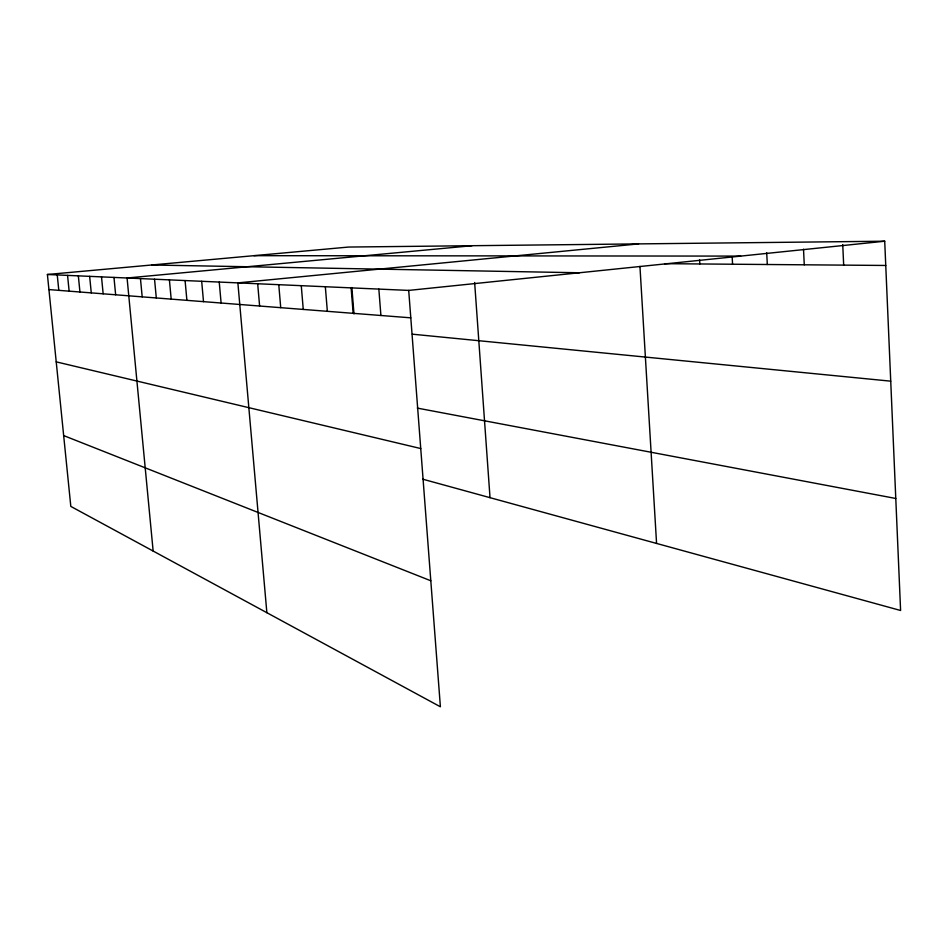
<?xml version="1.0" encoding="UTF-8"?>
<svg xmlns="http://www.w3.org/2000/svg" width="948" height="948" viewBox="0 0 948 948"><rect width="100%" height="100%" fill="white"/><g stroke="black" fill="none" stroke-linecap="round" stroke-linejoin="round"><path stroke-width="1.42" d="M408.707 290.408L440.393 706.781L70.816 506.41L47.4 274.493L408.707 290.408L884.709 241.219L900.6 610.488L422.713 479.178M638.596 243.897L237.877 282.883L266.862 612.692M472.009 245.71L127.079 278.001L153.149 551.049M47.4 274.493L348.627 247.049L884.709 241.219M253.934 255.676L740.684 256.102M664.584 263.674L885.752 265.464M151.633 265.002L579.418 272.763M48.929 289.578L410.792 317.829M412.344 334.182L890.729 381.167M417.31 408.102L895.777 498.47M56.228 361.863L420.746 448.546M63.67 435.582L430.807 580.769M78.34 275.856L79.94 292.008M67.557 275.382L69.133 291.166M57.247 274.932L58.8 290.361M101.507 276.875L103.154 293.821M89.645 276.354L91.269 292.885M113.973 277.432L115.644 294.792M140.458 278.594L142.188 296.866M169.408 279.873L171.185 299.13M154.548 279.21L156.302 297.968M185.085 280.561L186.898 300.35M219.237 282.066L221.109 303.028M201.675 281.283L203.512 301.654M257.678 283.76L259.61 306.026M278.771 284.684L280.727 307.673M301.274 285.68L303.253 309.439M325.342 286.734L327.344 311.311M351.862 287.517L353.971 313.906M351.127 287.872L353.166 313.338M378.844 289.093L380.906 315.494M474.64 282.504L490.021 497.676M639.947 266.4L656.573 543.441M699.6 259.823L699.837 263.959M732.176 257.109L732.567 264.231M766.707 252.772L767.311 264.504M803.513 249.206L804.271 264.812M842.736 244.608L843.673 265.12"/></g></svg>
